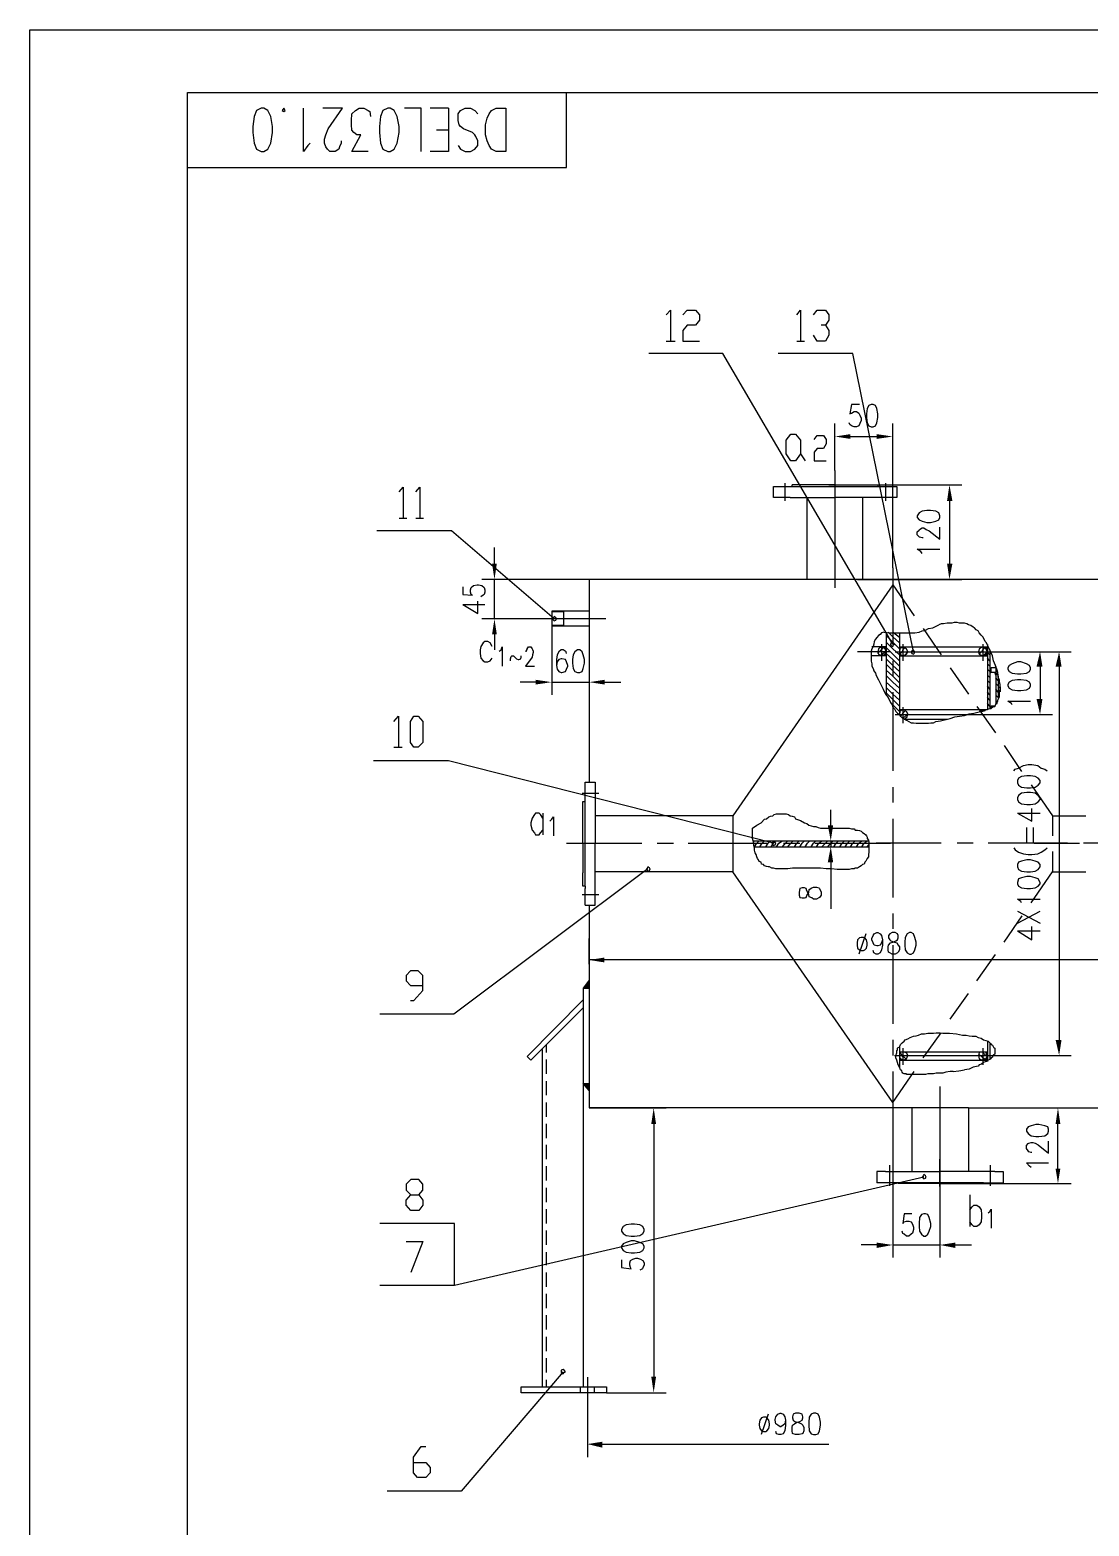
# Model space of a CAD drawing. Extents: x 0 to 400, y 0 to 283.
# Drawn here: x 0.1 to 112.9, y 123.2 to 282.5 of the extents above; entities that cross this region are included whole.
import ezdxf

# ---------------------------------------------------------------- set-up
doc = ezdxf.new("R2010")
doc.units = 0
doc.layers.get('0').update_dxf_attribs({"linetype": 'CONTINUOUS'})

msp = doc.modelspace()

# ---------------------------------------------------------------- hatches: boundary and pattern name
for points in [[(87.47125, 239.49025), (87.47125, 238.98225), (85.82025, 239.23625)], [(90.26525, 239.49025), (90.26525, 238.98225), (91.97975, 239.23625)], [(97.75825, 232.37825), (98.32975, 232.37825), (98.01225, 234.09275)], [(49.30775, 225.71075), (49.81575, 225.71075), (49.56175, 223.99625)], [(97.75825, 225.71075), (98.32975, 225.71075), (98.01225, 223.99625)], [(49.30775, 218.15425), (49.81575, 218.15425), (49.56175, 219.80525)], [(91.15425, 216.63025), (91.28125, 216.82075), (90.77325, 216.82075)], [(91.15425, 216.63025), (91.28125, 216.82075), (91.28125, 216.31275)], [(92.74175, 216.63025), (93.05925, 216.82075), (92.67825, 216.82075)], [(92.74175, 216.63025), (92.67825, 216.82075), (92.67825, 216.31275)], [(101.88575, 216.63025), (102.07625, 216.82075), (101.56825, 216.82075)], [(102.07625, 216.82075), (101.88575, 216.63025), (102.07625, 216.31275)], [(91.15425, 216.05875), (90.77325, 215.86825), (91.28125, 215.86825)], [(91.15425, 216.05875), (91.28125, 216.31275), (91.28125, 215.86825)], [(92.67825, 216.31275), (92.67825, 215.86825), (92.74175, 216.05875)], [(92.74175, 216.05875), (92.67825, 215.86825), (93.05925, 215.86825)], [(101.88575, 216.05875), (101.56825, 215.86825), (102.07625, 215.86825)], [(101.88575, 216.05875), (102.07625, 216.31275), (102.07625, 215.86825)], [(107.28325, 214.72525), (107.91825, 214.72525), (107.66425, 216.31275)], [(109.31525, 214.72525), (109.95025, 214.72525), (109.69625, 216.31275)], [(53.94325, 213.32825), (53.94325, 212.82025), (55.65775, 213.07425)], [(61.30925, 213.32825), (61.30925, 212.82025), (59.65825, 213.07425)], [(107.28325, 211.29625), (107.91825, 211.29625), (107.66425, 209.64525)], [(92.67825, 210.02625), (92.67825, 210.15325), (92.67825, 209.64525)], [(92.67825, 210.02625), (92.74175, 209.96275), (93.05925, 210.15325)], [(92.67825, 210.02625), (93.05925, 210.15325), (92.67825, 210.15325)], [(92.67825, 210.02625), (92.67825, 209.64525), (92.74175, 209.96275)], [(85.05825, 197.83425), (85.62975, 197.83425), (85.37575, 196.18325)], [(85.05825, 193.89725), (85.62975, 193.89725), (85.37575, 195.54825)], [(61.24575, 183.73725), (61.24575, 183.22925), (59.65825, 183.48325)], [(59.65825, 181.32425), (59.02325, 180.49875), (59.65825, 180.49875)], [(92.74175, 173.64075), (93.05925, 173.70425), (92.67825, 173.70425)], [(92.74175, 173.64075), (92.67825, 173.70425), (92.67825, 173.32325)], [(101.88575, 173.64075), (102.07625, 173.70425), (101.56825, 173.70425)], [(102.07625, 173.70425), (101.88575, 173.64075), (102.07625, 173.32325)], [(109.31525, 174.97425), (109.95025, 174.97425), (109.69625, 173.32325)], [(92.67825, 173.32325), (92.67825, 172.81525), (92.74175, 172.94225)], [(92.74175, 172.94225), (92.67825, 172.81525), (93.05925, 172.81525)], [(101.88575, 172.94225), (101.56825, 172.81525), (102.07625, 172.81525)], [(101.88575, 172.94225), (102.07625, 173.32325), (102.07625, 172.81525)], [(59.65825, 169.57675), (59.65825, 170.33875), (59.02325, 170.33875)], [(66.26225, 166.02075), (66.77025, 166.02075), (66.51625, 167.73525)], [(109.31525, 166.02075), (109.82325, 166.02075), (109.56925, 167.73525)], [(109.31525, 161.25825), (109.82325, 161.25825), (109.56925, 159.67075)], [(90.26525, 153.38425), (90.26525, 152.81275), (91.97975, 153.13025)], [(98.64725, 153.38425), (98.64725, 152.81275), (96.99625, 153.13025)], [(66.26225, 139.09675), (66.77025, 139.09675), (66.51625, 137.38225)], [(61.05525, 132.17525), (61.05525, 131.54025), (59.46775, 131.92125)]]:
    msp.add_hatch(color=0).paths.add_polyline_path(points, flags=0)

# ---------------------------------------------------------------- linework, layer by layer
at = {"color": 0}
for points in [[(0.09525, 0.09525), (0.09525, 282.54325), (399.76425, 282.54325), (399.76425, 0.09525), (0.09525, 0.09525)], [(16.85925, 6.76275), (16.85925, 275.87575), (393.03325, 275.87575), (393.03325, 6.76275), (16.85925, 6.76275)], [(16.85925, 267.87475), (57.24525, 267.87475), (57.24525, 275.87575)], [(24.98725, 269.58925), (25.43175, 269.84325), (25.74925, 270.47825), (25.93975, 271.62125), (25.93975, 272.25625), (25.74925, 273.33575), (25.43175, 273.97075), (24.98725, 274.22475), (24.73325, 274.22475), (24.22525, 273.97075), (23.97125, 273.33575), (23.84425, 272.25625), (23.84425, 271.62125), (23.97125, 270.47825), (24.22525, 269.84325), (24.73325, 269.58925), (24.98725, 269.58925)], [(27.14625, 273.84375), (27.27325, 273.97075), (27.14625, 274.22475), (26.95575, 273.97075), (27.14625, 273.84375)], [(29.94025, 270.47825), (29.68625, 270.22425), (29.24175, 269.58925), (29.24175, 274.22475)], [(33.24225, 270.73225), (33.24225, 270.47825), (33.05175, 270.09725), (32.98825, 269.84325), (32.60725, 269.58925), (32.03575, 269.58925), (31.78175, 269.84325), (31.59125, 270.09725), (31.46425, 270.47825), (31.46425, 270.92275), (31.59125, 271.36725), (31.84525, 272.00225), (33.36925, 274.22475), (31.27375, 274.22475)], [(36.09975, 269.58925), (34.38525, 269.58925), (35.33775, 271.36725), (34.89325, 271.36725), (34.57575, 271.62125), (34.38525, 271.87525), (34.32175, 272.44675), (34.32175, 272.89125), (34.38525, 273.58975), (34.76625, 273.97075), (35.14725, 274.22475), (35.65525, 274.22475), (36.09975, 273.97075), (36.29025, 273.84375), (36.35375, 273.33575)], [(38.44925, 269.58925), (38.89375, 269.84325), (39.21125, 270.47825), (39.40175, 271.62125), (39.40175, 272.25625), (39.21125, 273.33575), (38.89375, 273.97075), (38.44925, 274.22475), (38.19525, 274.22475), (37.68725, 273.97075), (37.43325, 273.33575), (37.30625, 272.25625), (37.30625, 271.62125), (37.43325, 270.47825), (37.68725, 269.84325), (38.19525, 269.58925), (38.44925, 269.58925)], [(41.75125, 269.58925), (41.75125, 274.22475), (39.97325, 274.22475)], [(44.67225, 274.22475), (44.67225, 269.58925), (42.70375, 269.58925)], [(44.67225, 274.22475), (42.70375, 274.22475)], [(45.68825, 270.22425), (45.94225, 269.84325), (46.45025, 269.58925), (47.02175, 269.58925), (47.46625, 269.84325), (47.78375, 270.22425), (47.78375, 270.73225), (47.59325, 271.17675), (47.46625, 271.36725), (47.21225, 271.62125), (46.25975, 272.00225), (45.94225, 272.25625), (45.81525, 272.44675), (45.68825, 272.89125), (45.68825, 273.58975), (45.94225, 273.97075), (46.45025, 274.22475), (47.02175, 274.22475), (47.46625, 273.97075), (47.78375, 273.58975)], [(50.76825, 274.22475), (50.76825, 269.58925), (49.75225, 269.58925), (49.24425, 269.84325), (48.99025, 270.22425), (48.79975, 270.73225), (48.60925, 271.36725), (48.60925, 272.44675), (48.79975, 273.14525), (48.99025, 273.58975), (49.24425, 273.97075), (49.75225, 274.22475), (50.76825, 274.22475)], [(44.67225, 271.87525), (43.40225, 271.87525)], [(67.84975, 252.19025), (68.29425, 252.69825), (68.29425, 249.39625)], [(69.62775, 252.19025), (70.07225, 252.69825), (70.96125, 252.69825), (71.40575, 252.19025), (71.40575, 251.61875), (70.96125, 251.11075), (70.07225, 251.11075), (69.62775, 250.53925), (69.62775, 249.39625), (71.40575, 249.39625)], [(81.75625, 252.19025), (82.13725, 252.69825), (82.13725, 249.39625)], [(83.53425, 252.19025), (83.91525, 252.69825), (84.80425, 252.69825), (85.18525, 252.19025), (85.18525, 251.61875), (84.80425, 251.11075), (84.35975, 251.11075)], [(84.80425, 251.11075), (85.18525, 250.53925), (85.18525, 250.03125), (84.80425, 249.39625), (83.91525, 249.39625), (83.53425, 250.03125)], [(67.84975, 249.39625), (68.80225, 249.39625)], [(81.75625, 249.39625), (82.58175, 249.39625)], [(91.97975, 217.13825), (73.88225, 248.06275), (66.00825, 248.06275)], [(94.20225, 216.31275), (87.72525, 248.06275), (79.78775, 248.06275)], [(88.42375, 242.66525), (87.59825, 242.66525), (87.40775, 241.64925), (87.59825, 241.71275), (87.85225, 241.90325), (88.10625, 241.90325), (88.36025, 241.71275), (88.48725, 241.52225), (88.61425, 241.20475), (88.61425, 240.95075), (88.48725, 240.63325), (88.36025, 240.37925), (88.10625, 240.25225), (87.85225, 240.25225), (87.59825, 240.37925), (87.40775, 240.50625), (87.34425, 240.69675)], [(89.69375, 242.66525), (89.43975, 242.53825), (89.24925, 242.22075), (89.18575, 241.64925), (89.18575, 241.26825), (89.24925, 240.69675), (89.43975, 240.37925), (89.69375, 240.25225), (89.88425, 240.25225), (90.13825, 240.37925), (90.26525, 240.69675), (90.39225, 241.26825), (90.39225, 241.64925), (90.26525, 242.22075), (90.13825, 242.53825), (89.88425, 242.66525), (89.69375, 242.66525)], [(85.82025, 235.61675), (85.82025, 240.63325)], [(91.97975, 225.26625), (91.97975, 240.63325)], [(81.62925, 236.63275), (81.12125, 236.63275), (80.61325, 237.39475), (80.61325, 238.85525), (81.12125, 239.49025), (81.62925, 239.49025), (82.13725, 238.85525), (82.13725, 237.39475), (81.62925, 236.63275)], [(83.59775, 238.91875), (83.91525, 239.36325), (84.61375, 239.36325), (84.86775, 238.91875), (84.86775, 238.47425), (84.61375, 237.96625), (83.91525, 237.96625), (83.59775, 237.58525), (83.59775, 236.63275), (84.86775, 236.63275)], [(87.47125, 239.23625), (90.26525, 239.23625)], [(82.13725, 237.39475), (82.64525, 236.63275)], [(80.48625, 234.28325), (80.48625, 232.37825)], [(85.82025, 235.61675), (85.82025, 223.10725)], [(85.82025, 234.41025), (85.82025, 232.37825)], [(91.21775, 234.28325), (91.21775, 232.37825)], [(39.40175, 233.33075), (39.84625, 233.83875), (39.84625, 230.53675)], [(41.17975, 233.33075), (41.62425, 233.83875), (41.62425, 230.53675)], [(81.05775, 232.75925), (79.27975, 232.75925), (79.27975, 233.90225), (81.24825, 233.90225), (81.24825, 234.09275)], [(81.05775, 232.75925), (82.77225, 232.75925)], [(82.77225, 234.09275), (81.24825, 234.09275)], [(81.24825, 233.90225), (90.39225, 233.90225)], [(85.82025, 234.09275), (82.77225, 234.09275)], [(82.77225, 232.75925), (85.82025, 232.75925)], [(82.83575, 232.75925), (82.83575, 223.99625)], [(85.18525, 234.09275), (99.34575, 234.09275)], [(85.82025, 234.09275), (90.39225, 234.09275), (90.39225, 233.90225), (92.42425, 233.90225), (92.42425, 232.75925), (85.82025, 232.75925)], [(88.74125, 232.75925), (88.74125, 223.99625)], [(94.58325, 230.60025), (94.77375, 230.34625), (95.09125, 230.21925), (95.59925, 230.09225), (95.98025, 230.09225), (96.55175, 230.21925), (96.86925, 230.34625), (96.99625, 230.60025), (96.99625, 230.79075), (96.86925, 231.10825), (96.55175, 231.29875), (95.98025, 231.36225), (95.59925, 231.36225), (95.09125, 231.29875), (94.77375, 231.10825), (94.58325, 230.79075), (94.58325, 230.60025)], [(98.01225, 232.37825), (98.01225, 225.71075)], [(39.40175, 230.53675), (40.22725, 230.53675)], [(41.17975, 230.53675), (42.00525, 230.53675)], [(95.21825, 228.44125), (95.09125, 228.44125), (94.83725, 228.50475), (94.77375, 228.56825), (94.58325, 228.75875), (94.58325, 229.07625), (94.77375, 229.26675), (94.83725, 229.33025), (95.09125, 229.52075), (95.28175, 229.52075), (95.53575, 229.33025), (95.85325, 229.20325), (96.99625, 228.31425), (96.99625, 229.58425)], [(55.91175, 219.80525), (44.98975, 229.20325), (37.05225, 229.20325)], [(49.56175, 225.71075), (49.56175, 227.42525)], [(95.09125, 226.79025), (94.96425, 226.98075), (94.58325, 227.23475), (96.99625, 227.23475)], [(91.97975, 225.26625), (91.97975, 217.07475)], [(46.19625, 223.23425), (46.19625, 222.40875), (47.21225, 222.34525), (47.08525, 222.40875), (47.02175, 222.66275), (47.02175, 222.91675), (47.08525, 223.17075), (47.33925, 223.36125), (47.72025, 223.42475), (47.84725, 223.42475), (48.22825, 223.36125), (48.48225, 223.17075), (48.54575, 222.91675), (48.54575, 222.66275), (48.48225, 222.40875), (48.35525, 222.34525), (48.10125, 222.15475)], [(59.65825, 223.99625), (48.22825, 223.99625)], [(49.56175, 219.80525), (49.56175, 223.99625)], [(59.65825, 223.99625), (59.65825, 202.40625)], [(121.63425, 223.99625), (59.65825, 223.99625)], [(91.97975, 223.42475), (74.96175, 198.85025)], [(88.23325, 223.99625), (99.34575, 223.99625)], [(91.97975, 223.42475), (94.26575, 220.12275)], [(46.19625, 221.32925), (47.78375, 220.37675), (47.78375, 221.71025)], [(46.19625, 221.32925), (48.54575, 221.32925)], [(59.65825, 220.63075), (55.65775, 220.63075)], [(55.65775, 220.63075), (55.65775, 219.04325)], [(56.92775, 220.56725), (55.65775, 220.56725)], [(56.16575, 219.80525), (56.10225, 219.93225), (55.91175, 220.05925), (55.84825, 219.93225), (55.72125, 219.80525), (55.84825, 219.67825), (55.91175, 219.61475), (56.10225, 219.67825), (56.16575, 219.80525)], [(56.92775, 220.63075), (56.92775, 219.04325)], [(55.65775, 219.80525), (48.22825, 219.80525)], [(61.43625, 219.80525), (50.51425, 219.80525)], [(56.92775, 219.10675), (55.65775, 219.10675)], [(59.65825, 219.04325), (55.65775, 219.04325)], [(55.65775, 219.04325), (55.65775, 211.74075)], [(59.65825, 219.04325), (59.65825, 211.74075)], [(91.02725, 218.40825), (90.77325, 218.34475), (90.64625, 218.15425), (90.45575, 218.02725), (90.26525, 217.83675), (90.13825, 217.64625), (90.01125, 217.39225), (89.94775, 217.13825), (89.88425, 216.88425), (89.75725, 216.63025), (89.69375, 216.37625), (89.69375, 215.29675), (89.75725, 215.04275), (89.75725, 214.78875), (89.88425, 214.53475), (89.94775, 214.28075), (90.13825, 214.02675), (90.20175, 213.77275), (90.45575, 213.32825), (90.70975, 212.82025), (90.96375, 212.31225), (91.21775, 211.80425), (91.47175, 211.42325), (91.72575, 210.91525), (91.91625, 210.66125), (91.97975, 210.40725), (92.17025, 210.21675), (92.29725, 209.96275), (92.48775, 209.77225), (92.67825, 209.64525), (92.80525, 209.45475), (92.99575, 209.26425), (93.24975, 209.13725), (93.44025, 209.01025), (93.69425, 208.88325), (93.94825, 208.75625), (94.20225, 208.75625), (94.45625, 208.69275), (95.78975, 208.69275), (96.04375, 208.75625), (96.29775, 208.75625), (96.55175, 208.88325), (97.05975, 208.94675), (98.07575, 209.20075), (98.58375, 209.39125), (99.09175, 209.45475), (99.59975, 209.51825), (100.10775, 209.70875), (100.61575, 209.77225), (101.18725, 209.89925), (101.44125, 209.96275), (101.69525, 210.02625), (101.94925, 210.15325), (102.20325, 210.21675), (102.45725, 210.28025), (102.58425, 210.40725), (102.71125, 210.47075), (102.83825, 210.47075), (102.90175, 210.66125), (102.96525, 210.72475), (103.09225, 210.78825), (103.09225, 210.91525), (103.15575, 211.04225), (103.15575, 211.16925), (103.21925, 211.23275), (103.34625, 211.55025), (103.34625, 212.05825), (103.40975, 212.31225), (103.40975, 212.82025), (103.34625, 213.07425), (103.34625, 213.32825), (103.21925, 213.58225), (103.21925, 213.83625), (103.15575, 214.09025), (103.09225, 214.34425), (102.90175, 214.85225), (102.71125, 215.36025), (102.58425, 215.86825), (102.33025, 216.50325), (102.07625, 217.01125), (101.94925, 217.26525), (101.82225, 217.39225), (101.69525, 217.64625), (101.56825, 217.90025), (101.37775, 218.09075), (101.18725, 218.34475), (101.06025, 218.53525), (100.86975, 218.66225), (100.67925, 218.85275), (100.55225, 218.91625), (100.29825, 219.10675), (100.04425, 219.17025), (99.85375, 219.29725), (99.59975, 219.36075), (99.09175, 219.36075), (98.83775, 219.42425), (98.52025, 219.42425), (98.26625, 219.36075), (97.75825, 219.36075), (97.37725, 219.29725), (97.12325, 219.29725), (96.86925, 219.17025)], [(91.02725, 218.40825), (91.72575, 218.34475), (94.32925, 218.34475), (94.77375, 218.40825), (95.09125, 218.53525), (95.47225, 218.59875), (95.78975, 218.78925), (96.23425, 218.85275), (96.86925, 219.17025)], [(91.28125, 218.40825), (91.28125, 211.67725)], [(92.67825, 217.26525), (91.97975, 217.90025), (91.47175, 218.40825)], [(92.67825, 217.83675), (92.04325, 218.34475)], [(92.67825, 218.34475), (92.67825, 209.64525)], [(95.21825, 218.78925), (97.12325, 215.99525)], [(49.30775, 216.88425), (49.11725, 217.26525), (48.86325, 217.39225), (48.54575, 217.39225), (48.35525, 217.26525), (48.10125, 216.88425), (48.03775, 216.50325), (48.03775, 216.12225), (48.10125, 215.61425), (48.35525, 215.36025), (48.54575, 215.23325), (48.86325, 215.23325), (49.11725, 215.36025), (49.30775, 215.61425)], [(49.56175, 218.15425), (49.56175, 216.50325)], [(50.06975, 216.37625), (50.26025, 216.50325), (50.38725, 216.82075), (50.38725, 214.78875)], [(52.92725, 216.31275), (52.92725, 216.37625), (53.05425, 216.56675), (53.05425, 216.63025), (53.18125, 216.82075), (53.43525, 216.82075), (53.56225, 216.63025), (53.62575, 216.56675), (53.68925, 216.37625), (53.68925, 216.24925), (53.62575, 215.99525), (53.56225, 215.74125), (52.86375, 214.78875), (53.81625, 214.78875)], [(91.28125, 216.82075), (89.75725, 216.82075)], [(91.28125, 216.31275), (91.15425, 216.63025), (90.77325, 216.82075), (90.45575, 216.63025), (90.39225, 216.31275), (90.45575, 216.05875), (90.77325, 215.86825), (91.15425, 216.05875), (91.28125, 216.31275)], [(90.96375, 216.82075), (90.77325, 216.56675), (90.51925, 216.31275)], [(90.77325, 217.13825), (90.77325, 215.36025)], [(92.67825, 216.63025), (91.97975, 217.32875), (91.28125, 218.02725)], [(92.67825, 215.99525), (91.97975, 216.63025), (91.28125, 217.32875)], [(92.67825, 215.36025), (91.97975, 216.05875), (91.28125, 216.75725)], [(92.17025, 217.13825), (92.04325, 217.26525), (91.97975, 217.32875), (91.78925, 217.26525), (91.72575, 217.13825), (91.78925, 217.01125), (91.97975, 216.88425), (92.04325, 217.01125), (92.17025, 217.13825)], [(92.67825, 216.82075), (102.07625, 216.82075)], [(93.56725, 216.31275), (93.44025, 216.63025), (93.05925, 216.82075), (92.74175, 216.63025), (92.67825, 216.31275), (92.74175, 216.05875), (93.05925, 215.86825), (93.44025, 216.05875), (93.56725, 216.31275)], [(93.31325, 216.75725), (93.05925, 216.50325), (92.99575, 216.31275)], [(93.05925, 217.13825), (93.05925, 215.36025)], [(102.07625, 216.31275), (101.88575, 216.63025), (101.56825, 216.82075), (101.18725, 216.63025), (101.12375, 216.31275), (101.18725, 216.05875), (101.56825, 215.86825), (101.88575, 216.05875), (102.07625, 216.31275)], [(101.82225, 216.75725), (101.56825, 216.50325), (101.44125, 216.31275)], [(101.56825, 217.13825), (101.56825, 215.36025)], [(102.07625, 217.07475), (102.07625, 210.15325)], [(51.27625, 215.36025), (51.27625, 215.55075), (51.33975, 215.80475), (51.40325, 215.86825), (51.59375, 215.86825), (51.65725, 215.80475), (51.91125, 215.55075), (52.10175, 215.48725), (52.16525, 215.48725), (52.35575, 215.55075), (52.41925, 215.74125), (52.41925, 215.86825)], [(57.24525, 216.12225), (57.18175, 216.31275), (56.86425, 216.50325), (56.67375, 216.50325), (56.41975, 216.31275), (56.22925, 215.99525), (56.16575, 215.48725), (56.16575, 214.85225), (56.22925, 214.47125), (56.41975, 214.21725), (56.67375, 214.09025), (56.73725, 214.09025), (57.11825, 214.21725), (57.24525, 214.47125), (57.37225, 214.78875), (57.37225, 214.85225), (57.24525, 215.23325), (57.11825, 215.48725), (56.73725, 215.55075), (56.67375, 215.55075), (56.41975, 215.48725), (56.22925, 215.23325), (56.16575, 214.85225)], [(58.38825, 216.50325), (58.13425, 216.31275), (57.94375, 215.99525), (57.88025, 215.48725), (57.88025, 215.10625), (57.94375, 214.53475), (58.13425, 214.21725), (58.38825, 214.09025), (58.64225, 214.09025), (58.89625, 214.21725), (59.02325, 214.53475), (59.15025, 215.10625), (59.15025, 215.48725), (59.02325, 215.99525), (58.89625, 216.31275), (58.64225, 216.50325), (58.38825, 216.50325)], [(91.72575, 216.31275), (88.23325, 216.31275)], [(91.28125, 215.86825), (89.69375, 215.86825)], [(90.39225, 216.12225), (90.51925, 216.31275)], [(90.70975, 215.86825), (90.77325, 215.99525)], [(91.28125, 216.50325), (91.21775, 216.31275), (90.77325, 215.99525)], [(92.67825, 214.78875), (91.97975, 215.48725), (91.28125, 216.12225)], [(92.67825, 214.21725), (91.97975, 214.85225), (91.28125, 215.55075)], [(91.97975, 215.36025), (91.97975, 213.70925)], [(92.23375, 216.31275), (102.58425, 216.31275)], [(92.67825, 215.86825), (102.07625, 215.86825)], [(92.74175, 216.05875), (92.99575, 216.31275)], [(93.18625, 215.86825), (93.56725, 216.31275)], [(94.32925, 216.31275), (94.26575, 216.37625), (94.20225, 216.50325), (94.01175, 216.37625), (93.94825, 216.31275), (94.01175, 216.12225), (94.20225, 216.05875), (94.26575, 216.12225), (94.32925, 216.31275)], [(101.18725, 216.05875), (101.44125, 216.31275)], [(101.56825, 215.86825), (102.07625, 216.31275)], [(102.33025, 215.99525), (102.07625, 216.24925)], [(102.33025, 215.36025), (102.07625, 215.61425)], [(102.33025, 216.50325), (102.33025, 210.21675)], [(102.58425, 216.31275), (108.99775, 216.31275)], [(104.23525, 214.47125), (104.36225, 214.21725), (104.67975, 214.02675), (105.25125, 213.96325), (105.63225, 213.96325), (106.20375, 214.02675), (106.52125, 214.21725), (106.64825, 214.47125), (106.64825, 214.59825), (106.52125, 214.85225), (106.20375, 215.04275), (105.63225, 215.23325), (105.25125, 215.23325), (104.67975, 215.04275), (104.36225, 214.85225), (104.23525, 214.59825), (104.23525, 214.47125)], [(108.99775, 216.31275), (110.96625, 216.31275)], [(92.67825, 213.58225), (91.97975, 214.28075), (91.28125, 214.97925)], [(92.67825, 213.01075), (91.97975, 213.70925), (91.28125, 214.34425)], [(92.67825, 212.43925), (91.97975, 213.07425), (91.28125, 213.77275)], [(98.07575, 214.59825), (100.04425, 211.80425)], [(102.33025, 214.78875), (102.07625, 215.04275)], [(102.33025, 214.21725), (102.07625, 214.47125)], [(102.33025, 213.58225), (102.07625, 213.83625)], [(102.33025, 214.21725), (102.45725, 214.09025), (102.45725, 214.59825), (102.33025, 214.53475)], [(102.96525, 214.59825), (102.45725, 214.59825)], [(102.96525, 214.09025), (102.45725, 214.09025)], [(102.96525, 214.78875), (102.83825, 214.59825)], [(102.96525, 213.83625), (102.83825, 214.09025)], [(102.96525, 214.59825), (102.96525, 210.72475)], [(103.21925, 213.83625), (102.96525, 214.09025)], [(103.21925, 213.70925), (103.21925, 211.42325)], [(107.66425, 214.72525), (107.66425, 211.29625)], [(109.69625, 214.72525), (109.69625, 174.97425)], [(53.94325, 213.07425), (52.29225, 213.07425)], [(55.65775, 213.07425), (59.65825, 213.07425)], [(61.30925, 213.07425), (63.02375, 213.07425)], [(92.67825, 211.80425), (91.97975, 212.43925), (91.28125, 213.07425)], [(92.67825, 211.16925), (91.97975, 211.80425), (91.28125, 212.50275)], [(91.97975, 211.99475), (91.97975, 203.61275)], [(102.33025, 213.01075), (102.07625, 213.26475)], [(102.33025, 212.31225), (102.07625, 212.69325)], [(102.33025, 211.74075), (102.07625, 211.99475)], [(103.21925, 213.26475), (102.96525, 213.51875)], [(103.21925, 212.69325), (102.96525, 212.94725)], [(103.21925, 211.99475), (102.96525, 212.31225)], [(103.21925, 212.50275), (103.40975, 212.56625), (103.40975, 212.05825), (103.21925, 212.18525)], [(104.23525, 212.69325), (104.36225, 212.43925), (104.67975, 212.24875), (105.25125, 212.18525), (105.63225, 212.18525), (106.20375, 212.24875), (106.52125, 212.43925), (106.64825, 212.69325), (106.64825, 212.82025), (106.52125, 213.07425), (106.20375, 213.26475), (105.63225, 213.32825), (105.25125, 213.32825), (104.67975, 213.26475), (104.36225, 213.07425), (104.23525, 212.82025), (104.23525, 212.69325)], [(92.67825, 210.53425), (91.97975, 211.23275), (91.28125, 211.93125)], [(92.67825, 209.96275), (91.97975, 210.66125), (91.72575, 210.91525)], [(93.05925, 210.40725), (93.05925, 208.69275)], [(100.93325, 210.47075), (102.90175, 207.67675)], [(102.33025, 211.16925), (102.07625, 211.42325)], [(102.33025, 210.53425), (102.07625, 210.78825)], [(102.90175, 210.53425), (102.45725, 210.53425), (102.33025, 210.47075)], [(102.45725, 210.53425), (102.45725, 210.28025)], [(102.96525, 210.78825), (102.83825, 210.53425)], [(103.21925, 211.42325), (102.96525, 211.67725)], [(103.15575, 210.97875), (102.96525, 211.04225)], [(104.67975, 210.66125), (104.61625, 210.78825), (104.23525, 211.04225), (106.64825, 211.04225)], [(38.83025, 208.88325), (39.33825, 209.45475), (39.33825, 206.15275)], [(40.98925, 206.15275), (40.60825, 206.66075), (40.60825, 208.88325), (40.98925, 209.45475), (41.43375, 209.45475), (41.94175, 208.88325), (41.94175, 206.66075), (41.43375, 206.15275), (40.98925, 206.15275)], [(92.23375, 209.64525), (99.79025, 209.64525)], [(92.67825, 210.15325), (102.07625, 210.15325)], [(93.18625, 209.13725), (93.50375, 209.39125), (93.56725, 209.70875), (93.44025, 209.96275), (93.05925, 210.15325), (92.74175, 209.96275), (92.67825, 209.64525)], [(92.74175, 209.45475), (92.93225, 209.64525)], [(93.31325, 210.02625), (93.05925, 209.77225), (92.93225, 209.64525)], [(93.56725, 209.70875), (93.50375, 209.64525), (93.05925, 209.20075)], [(93.05925, 209.20075), (93.05925, 209.26425)], [(93.18625, 209.13725), (97.82175, 209.13725)], [(99.79025, 209.64525), (108.99775, 209.64525)], [(101.82225, 210.02625), (101.44125, 210.02625), (101.18725, 209.89925)], [(102.13975, 210.15325), (102.07625, 210.21675)], [(38.83025, 206.15275), (39.71925, 206.15275)], [(103.85425, 206.34325), (105.69575, 203.54925)], [(79.27975, 195.92925), (44.67225, 204.69225), (36.67125, 204.69225)], [(104.87025, 203.61275), (104.99725, 203.80325), (105.37825, 203.93025), (105.88625, 204.18425), (106.39425, 204.31125), (106.77525, 204.31125), (107.41025, 204.18425), (107.79125, 203.93025), (108.17225, 203.80325), (108.42625, 203.61275)], [(59.21375, 201.83475), (59.21375, 202.40625)], [(59.21375, 202.40625), (60.29325, 202.40625)], [(60.29325, 202.40625), (60.29325, 200.62825)], [(105.25125, 202.34275), (105.37825, 202.08875), (105.69575, 201.89825), (106.26725, 201.83475), (106.64825, 201.83475), (107.15625, 201.89825), (107.47375, 202.08875), (107.66425, 202.34275), (107.66425, 202.59675), (107.47375, 202.85075), (107.15625, 203.04125), (106.64825, 203.10475), (106.26725, 203.10475), (105.69575, 203.04125), (105.37825, 202.85075), (105.25125, 202.59675), (105.25125, 202.34275)], [(58.89625, 201.26325), (60.67425, 201.26325)], [(58.95975, 200.37425), (59.21375, 200.37425), (59.21375, 200.62825), (59.21375, 201.83475)], [(91.97975, 201.89825), (91.97975, 200.24725)], [(105.25125, 200.56475), (105.37825, 200.31075), (105.69575, 200.12025), (106.26725, 200.05675), (106.64825, 200.05675), (107.15625, 200.12025), (107.47375, 200.31075), (107.66425, 200.56475), (107.66425, 200.75525), (107.47375, 201.00925), (107.15625, 201.26325), (106.64825, 201.32675), (106.26725, 201.32675), (105.69575, 201.26325), (105.37825, 201.00925), (105.25125, 200.75525), (105.25125, 200.56475)], [(106.71175, 202.15225), (108.99775, 198.85025)], [(58.95975, 198.97725), (58.95975, 200.37425)], [(59.21375, 191.35725), (59.21375, 200.37425)], [(60.29325, 200.62825), (60.29325, 198.97725)], [(85.37575, 197.83425), (85.37575, 199.48525)], [(105.25125, 199.10425), (106.77525, 198.27875), (106.77525, 199.61225)], [(54.70525, 198.59625), (54.45125, 198.97725), (54.32425, 199.10425), (53.94325, 199.10425), (53.81625, 198.97725), (53.56225, 198.59625), (53.43525, 198.08825), (53.43525, 197.83425), (53.56225, 197.32625), (53.81625, 197.00875), (53.94325, 196.81825), (54.32425, 196.81825), (54.45125, 197.00875), (54.70525, 197.32625)], [(54.70525, 199.10425), (54.70525, 196.81825)], [(55.46725, 198.27875), (55.65775, 198.46925), (55.84825, 198.72325), (55.84825, 196.69125)], [(58.95975, 195.92925), (58.95975, 198.97725)], [(60.29325, 198.97725), (60.29325, 195.92925)], [(74.96175, 198.85025), (60.29325, 198.85025)], [(74.96175, 198.85025), (74.96175, 192.88125)], [(77.05725, 197.51675), (77.50175, 197.83425), (77.94625, 198.08825), (78.32725, 198.46925), (78.51775, 198.53275), (78.77175, 198.72325), (78.96225, 198.78675), (79.21625, 198.85025), (79.34325, 198.97725), (79.59725, 199.04075), (80.61325, 199.04075), (80.86725, 198.97725), (81.05775, 198.85025), (81.24825, 198.78675), (81.50225, 198.72325), (81.62925, 198.53275), (82.13725, 198.34225), (82.58175, 198.08825), (82.83575, 198.02475), (83.02625, 197.83425), (83.28025, 197.77075), (83.53425, 197.70725), (83.78825, 197.70725), (84.04225, 197.58025), (84.29625, 197.51675), (87.34425, 197.51675), (87.59825, 197.45325), (87.85225, 197.45325), (87.97925, 197.32625), (88.23325, 197.32625), (88.42375, 197.26275), (88.61425, 197.19925), (88.74125, 197.07225), (88.93175, 196.94525), (89.12225, 196.81825), (89.18575, 196.69125), (89.24925, 196.56425), (89.24925, 196.43725), (89.37625, 196.24675), (89.43975, 195.99275), (89.43975, 194.97675), (89.37625, 194.72275), (89.37625, 194.46875), (89.24925, 194.27825), (89.12225, 194.02425), (88.99525, 193.89725), (88.93175, 193.70675), (88.74125, 193.64325), (88.61425, 193.51625), (88.42375, 193.38925), (88.23325, 193.26225), (87.97925, 193.26225), (87.85225, 193.19875), (87.59825, 193.19875), (87.34425, 193.13525), (86.07425, 193.13525), (85.43925, 193.19875), (84.86775, 193.19875), (84.29625, 193.26225), (81.31175, 193.26225), (80.80375, 193.19875), (79.53375, 193.19875), (79.27975, 193.26225), (79.08925, 193.26225), (78.83525, 193.38925), (78.70825, 193.38925), (78.51775, 193.45275), (78.32725, 193.51625), (78.20025, 193.64325), (78.00975, 193.70675), (77.94625, 193.89725), (77.75575, 193.96075), (77.69225, 194.15125), (77.56525, 194.27825), (77.50175, 194.46875), (77.43825, 194.72275), (77.31125, 194.91325), (77.24775, 195.16725), (77.24775, 195.42125), (77.18425, 195.67525), (77.18425, 195.92925), (77.05725, 196.43725), (77.05725, 197.51675)], [(91.97975, 198.53275), (91.97975, 190.15075)], [(105.25125, 199.10425), (107.66425, 199.10425)], [(108.99775, 198.85025), (108.99775, 196.69125)], [(108.99775, 198.85025), (112.55375, 198.85025)], [(77.18425, 196.05625), (77.18425, 196.18325)], [(77.18425, 196.18325), (89.37625, 196.18325)], [(77.24775, 195.54825), (77.50175, 195.92925), (77.75575, 196.18325)], [(77.81925, 195.54825), (78.07325, 195.92925), (78.32725, 196.18325)], [(78.45425, 195.54825), (78.70825, 195.92925), (78.96225, 196.18325)], [(79.02575, 195.54825), (79.27975, 195.92925), (79.53375, 196.18325)], [(79.53375, 195.92925), (79.47025, 195.99275), (79.27975, 196.05625), (79.21625, 195.99275), (79.08925, 195.92925), (79.21625, 195.73875), (79.27975, 195.67525), (79.47025, 195.73875), (79.53375, 195.92925)], [(79.59725, 195.54825), (79.85125, 195.92925), (80.23225, 196.18325)], [(80.23225, 195.54825), (80.54975, 195.92925), (80.80375, 196.18325)], [(80.80375, 195.54825), (81.12125, 195.92925), (81.37525, 196.18325)], [(81.50225, 195.54825), (81.75625, 195.92925), (82.01025, 196.18325)], [(82.07375, 195.54825), (82.32775, 195.92925), (82.58175, 196.18325)], [(82.64525, 195.54825), (82.89925, 195.92925), (83.15325, 196.18325)], [(83.28025, 195.54825), (83.53425, 195.92925), (83.78825, 196.18325)], [(83.85175, 195.54825), (84.10575, 195.92925), (84.42325, 196.18325)], [(84.42325, 195.54825), (84.80425, 195.92925), (85.05825, 196.18325)], [(84.80425, 196.18325), (86.70925, 196.18325)], [(85.05825, 195.54825), (85.37575, 195.92925), (85.62975, 196.18325)], [(85.37575, 196.18325), (85.37575, 195.54825)], [(85.69325, 195.54825), (85.94725, 195.92925), (86.20125, 196.18325)], [(86.32825, 195.54825), (86.58225, 195.92925), (86.83625, 196.18325)], [(86.89975, 195.54825), (87.15375, 195.92925), (87.40775, 196.18325)], [(87.47125, 195.54825), (87.72525, 195.92925), (87.97925, 196.18325)], [(88.10625, 195.54825), (88.36025, 195.92925), (88.67775, 196.18325)], [(88.67775, 195.54825), (88.93175, 195.92925), (89.24925, 196.18325)], [(106.26725, 195.99275), (106.26725, 197.58025)], [(106.96575, 195.99275), (106.96575, 197.58025)], [(57.24525, 195.92925), (65.24625, 195.92925)], [(58.64225, 195.92925), (60.67425, 195.92925)], [(58.95975, 195.92925), (58.95975, 192.75425)], [(60.29325, 192.75425), (60.29325, 195.92925)], [(66.89725, 195.92925), (68.61175, 195.92925)], [(70.19925, 195.92925), (78.70825, 195.92925)], [(77.18425, 195.54825), (89.43975, 195.54825)], [(80.35925, 195.92925), (82.07375, 195.92925)], [(83.66125, 195.92925), (91.72575, 195.92925)], [(84.86775, 195.54825), (86.70925, 195.54825)], [(89.24925, 195.54825), (89.43975, 195.73875)], [(97.12325, 195.92925), (90.20175, 195.92925)], [(100.55225, 195.92925), (98.83775, 195.92925)], [(110.58525, 195.92925), (102.13975, 195.92925)], [(104.87025, 195.42125), (104.99725, 195.23075), (105.37825, 194.97675), (105.88625, 194.78625), (106.39425, 194.72275), (106.77525, 194.72275), (107.41025, 194.78625), (107.79125, 194.97675), (108.17225, 195.23075), (108.42625, 195.42125)], [(107.02925, 195.92925), (111.85525, 195.92925)], [(108.99775, 195.04025), (108.99775, 192.88125)], [(114.01425, 195.92925), (112.29975, 195.92925)], [(65.88125, 193.19875), (45.24375, 177.70475), (37.36975, 177.70475)], [(91.97975, 168.30675), (74.96175, 192.88125), (60.29325, 192.88125)], [(66.13525, 193.19875), (66.07175, 193.26225), (65.88125, 193.38925), (65.81775, 193.26225), (65.75425, 193.19875), (65.81775, 193.00825), (65.88125, 192.94475), (66.07175, 193.00825), (66.13525, 193.19875)], [(85.37575, 193.89725), (85.37575, 188.94425)], [(105.25125, 193.38925), (105.37825, 193.13525), (105.69575, 192.94475), (106.26725, 192.88125), (106.64825, 192.88125), (107.15625, 192.94475), (107.47375, 193.13525), (107.66425, 193.38925), (107.66425, 193.64325), (107.47375, 193.89725), (107.15625, 194.02425), (106.64825, 194.15125), (106.26725, 194.15125), (105.69575, 194.02425), (105.37825, 193.89725), (105.25125, 193.64325), (105.25125, 193.38925)], [(106.71175, 189.57925), (108.99775, 192.88125)], [(108.99775, 192.88125), (112.55375, 192.88125)], [(59.21375, 191.35725), (58.95975, 191.35725), (58.95975, 192.75425)], [(59.21375, 191.35725), (59.21375, 191.10325)], [(60.29325, 191.10325), (60.29325, 192.75425)], [(82.01025, 190.40475), (82.07375, 190.15075), (82.32775, 190.08725), (82.58175, 190.08725), (82.77225, 190.15075), (82.83575, 190.34125), (83.02625, 190.65875), (83.08975, 190.97625), (83.34375, 191.16675), (83.53425, 191.23025), (83.85175, 191.23025), (84.10575, 191.16675), (84.16925, 191.10325), (84.35975, 190.72225), (84.35975, 190.40475), (84.16925, 190.15075), (84.10575, 190.08725), (83.85175, 189.96025), (83.53425, 189.96025), (83.34375, 190.08725), (83.08975, 190.21425), (83.02625, 190.46825), (82.83575, 190.84925), (82.77225, 191.10325), (82.58175, 191.16675), (82.32775, 191.16675), (82.07375, 191.10325), (82.01025, 190.72225), (82.01025, 190.40475)], [(105.25125, 191.61125), (105.37825, 191.35725), (105.69575, 191.16675), (106.26725, 191.10325), (106.64825, 191.10325), (107.15625, 191.16675), (107.47375, 191.35725), (107.66425, 191.61125), (107.66425, 191.73825), (107.47375, 192.11925), (107.15625, 192.24625), (106.64825, 192.37325), (106.26725, 192.37325), (105.69575, 192.24625), (105.37825, 192.11925), (105.25125, 191.73825), (105.25125, 191.61125)], [(58.89625, 190.46825), (60.67425, 190.46825)], [(59.21375, 189.32525), (59.21375, 191.10325)], [(60.29325, 189.32525), (60.29325, 191.10325)], [(105.69575, 189.57925), (105.63225, 189.70625), (105.25125, 189.96025), (107.66425, 189.96025)], [(59.21375, 189.32525), (60.29325, 189.32525)], [(59.65825, 189.32525), (59.65825, 167.73525)], [(91.97975, 188.43625), (91.97975, 186.78525)], [(103.85425, 185.38825), (105.75925, 188.18225)], [(105.25125, 187.42025), (107.66425, 188.69025)], [(105.25125, 188.69025), (107.66425, 187.42025)], [(105.25125, 186.59475), (106.77525, 185.64225), (106.77525, 187.03925)], [(105.25125, 186.59475), (107.66425, 186.59475)], [(59.65825, 183.03875), (59.65825, 185.76925)], [(88.61425, 185.89625), (88.42375, 185.83275), (88.23325, 185.64225), (88.16975, 185.32475), (88.16975, 185.07075), (88.23325, 184.75325), (88.42375, 184.56275), (88.61425, 184.49925), (88.86825, 184.49925), (88.99525, 184.56275), (89.18575, 184.75325), (89.24925, 185.07075), (89.24925, 185.32475), (89.18575, 185.64225), (88.99525, 185.83275), (88.86825, 185.89625), (88.61425, 185.89625)], [(89.12225, 186.27725), (88.36025, 184.11825)], [(90.90025, 185.64225), (90.77325, 185.32475), (90.64625, 185.07075), (90.39225, 185.00725), (90.26525, 185.00725), (90.01125, 185.07075), (89.88425, 185.32475), (89.75725, 185.64225), (89.75725, 185.76925), (89.88425, 186.08675), (90.01125, 186.27725), (90.26525, 186.40425), (90.39225, 186.40425), (90.64625, 186.27725), (90.77325, 186.08675), (90.90025, 185.64225), (90.90025, 185.07075), (90.77325, 184.56275), (90.64625, 184.24525), (90.39225, 184.11825), (90.20175, 184.11825), (89.94775, 184.24525), (89.88425, 184.49925)], [(91.91625, 186.40425), (91.66225, 186.27725), (91.53525, 186.08675), (91.53525, 185.83275), (91.66225, 185.64225), (91.78925, 185.51525), (92.17025, 185.38825), (92.42425, 185.32475), (92.55125, 185.07075), (92.67825, 184.88025), (92.67825, 184.56275), (92.55125, 184.30875), (92.48775, 184.24525), (92.23375, 184.11825), (91.91625, 184.11825), (91.66225, 184.24525), (91.53525, 184.30875), (91.47175, 184.56275), (91.47175, 184.88025), (91.53525, 185.07075), (91.72575, 185.32475), (91.97975, 185.38825), (92.29725, 185.51525), (92.48775, 185.64225), (92.55125, 185.83275), (92.55125, 186.08675), (92.48775, 186.27725), (92.23375, 186.40425), (91.91625, 186.40425)], [(91.97975, 185.07075), (91.97975, 176.68875)], [(93.75775, 186.40425), (93.50375, 186.27725), (93.31325, 185.89625), (93.24975, 185.38825), (93.24975, 185.07075), (93.31325, 184.56275), (93.50375, 184.24525), (93.75775, 184.11825), (93.94825, 184.11825), (94.20225, 184.24525), (94.32925, 184.56275), (94.45625, 185.07075), (94.45625, 185.38825), (94.32925, 185.89625), (94.20225, 186.27725), (93.94825, 186.40425), (93.75775, 186.40425)], [(123.53925, 183.48325), (59.65825, 183.48325)], [(100.93325, 181.26075), (102.90175, 184.05475)], [(40.60825, 179.16525), (40.98925, 179.16525), (41.94175, 180.24475), (41.94175, 181.83225), (41.43375, 182.34025), (40.60825, 182.34025), (40.16375, 181.83225), (40.16375, 181.26075), (40.60825, 180.75275), (41.94175, 180.75275)], [(59.65825, 181.32425), (59.02325, 180.49875), (59.65825, 180.49875)], [(59.02325, 180.49875), (59.02325, 138.01725)], [(59.02325, 179.22875), (53.05425, 173.19625), (53.43525, 172.81525)], [(98.07575, 177.19675), (100.04425, 179.92725)], [(59.02325, 178.40325), (53.43525, 172.81525)], [(98.39325, 171.60875), (98.07575, 171.60875), (97.63125, 171.54525), (97.31375, 171.41825), (96.61525, 171.41825), (96.29775, 171.35475), (95.72625, 171.35475), (95.47225, 171.29125), (93.44025, 171.29125), (93.44025, 171.35475), (93.18625, 171.35475), (93.05925, 171.41825), (92.99575, 171.54525), (92.93225, 171.67225), (92.80525, 171.79925), (92.67825, 172.05325), (92.55125, 172.30725), (92.48775, 172.56125), (92.42425, 172.81525), (92.29725, 173.06925), (92.29725, 173.32325), (92.42425, 173.57725), (92.42425, 173.83125), (92.48775, 173.89475), (92.48775, 174.08525), (92.55125, 174.14875), (92.67825, 174.21225), (92.80525, 174.46625), (92.99575, 174.65675), (93.18625, 174.84725), (93.31325, 174.97425), (93.56725, 175.10125), (93.82125, 175.22825), (94.20225, 175.35525), (94.45625, 175.41875), (94.71025, 175.48225), (95.02775, 175.60925), (95.34525, 175.60925), (95.72625, 175.67275), (96.29775, 175.67275), (96.61525, 175.73625), (96.99625, 175.73625), (97.31375, 175.67275), (98.01225, 175.67275), (98.77425, 175.60925), (99.40925, 175.48225), (99.79025, 175.48225), (100.10775, 175.41875), (100.42525, 175.35525), (100.80625, 175.35525), (101.06025, 175.22825), (101.37775, 175.16475), (101.63175, 174.97425), (101.88575, 174.91075), (102.13975, 174.84725), (102.33025, 174.65675), (102.39375, 174.59325), (102.45725, 174.46625), (102.58425, 174.40275), (102.64775, 174.33925), (102.71125, 174.21225), (102.71125, 174.14875), (102.83825, 174.08525), (102.83825, 173.45025), (102.71125, 173.38675), (102.64775, 173.32325), (102.58425, 173.13275), (102.45725, 173.06925), (102.39375, 172.94225), (102.33025, 172.87875), (102.13975, 172.81525), (101.94925, 172.68825), (101.82225, 172.62475), (101.63175, 172.56125), (101.44125, 172.37075), (101.18725, 172.30725), (101.06025, 172.18025), (100.55225, 172.05325), (100.10775, 171.86275), (99.59975, 171.79925)], [(95.21825, 173.06925), (97.12325, 175.73625)], [(54.64175, 173.95825), (54.64175, 138.01725)], [(55.08625, 174.40275), (55.08625, 173.64075)], [(91.97975, 174.97425), (91.97975, 173.32325)], [(92.67825, 174.21225), (92.67825, 172.05325)], [(93.56725, 173.32325), (93.44025, 173.64075), (93.05925, 173.70425), (92.74175, 173.64075), (92.67825, 173.32325), (92.74175, 172.94225), (93.05925, 172.81525), (93.44025, 172.94225), (93.56725, 173.32325)], [(92.67825, 173.70425), (102.07625, 173.70425)], [(93.05925, 174.08525), (93.05925, 172.30725)], [(93.18625, 173.70425), (93.44025, 173.57725)], [(102.07625, 173.32325), (101.88575, 173.64075), (101.56825, 173.70425), (101.18725, 173.64075), (101.12375, 173.32325), (101.18725, 172.94225), (101.56825, 172.81525), (101.88575, 172.94225), (102.07625, 173.32325)], [(101.56825, 174.08525), (101.56825, 172.30725)], [(101.56825, 173.70425), (101.56825, 173.64075)], [(102.07625, 174.84725), (102.07625, 172.68825)], [(102.33025, 174.65675), (102.33025, 172.87875)], [(55.08625, 172.87875), (55.08625, 171.35475)], [(92.17025, 173.32325), (102.33025, 173.32325)], [(92.67825, 173.06925), (92.93225, 172.87875)], [(92.67825, 172.81525), (102.07625, 172.81525)], [(92.74175, 173.57725), (92.99575, 173.32325)], [(93.44025, 172.87875), (93.18625, 173.13275), (93.05925, 173.19625), (92.99575, 173.32325)], [(101.12375, 173.45025), (101.31425, 173.32325)], [(101.82225, 172.87875), (101.56825, 173.06925), (101.31425, 173.32325)], [(102.07625, 173.19625), (101.88575, 173.32325), (101.56825, 173.64075)], [(102.33025, 173.32325), (110.96625, 173.32325)], [(55.08625, 170.59275), (55.08625, 169.06875)], [(91.97975, 171.60875), (91.97975, 163.41725)], [(91.97975, 168.30675), (94.26575, 171.60875)], [(98.39325, 171.60875), (99.02825, 171.67225), (99.59975, 171.79925)], [(59.65825, 169.57675), (59.02325, 170.33875), (59.65825, 170.33875)], [(96.99625, 170.02125), (96.99625, 157.89275)], [(55.08625, 168.30675), (55.08625, 166.78275)], [(100.04425, 167.73525), (59.65825, 167.73525)], [(59.65825, 167.73525), (67.84975, 167.73525)], [(94.01175, 167.73525), (94.01175, 160.94075)], [(100.04425, 167.73525), (110.96625, 167.73525)], [(100.04425, 167.73525), (100.04425, 160.94075)], [(100.04425, 167.73525), (123.53925, 167.73525)], [(55.08625, 166.02075), (55.08625, 164.49675)], [(66.51625, 166.02075), (66.51625, 139.09675)], [(106.20375, 165.25875), (106.39425, 165.00475), (106.71175, 164.75075), (107.21975, 164.68725), (107.53725, 164.68725), (108.17225, 164.75075), (108.48975, 165.00475), (108.55325, 165.25875), (108.55325, 165.44925), (108.48975, 165.70325), (108.17225, 165.83025), (107.53725, 165.95725), (107.21975, 165.95725), (106.71175, 165.83025), (106.39425, 165.70325), (106.20375, 165.44925), (106.20375, 165.25875)], [(109.56925, 161.25825), (109.56925, 166.02075)], [(106.77525, 162.97275), (106.71175, 162.97275), (106.45775, 163.03625), (106.39425, 163.16325), (106.20375, 163.41725), (106.20375, 163.73475), (106.39425, 163.92525), (106.45775, 163.98875), (106.71175, 164.05225), (106.90225, 164.05225), (107.15625, 163.98875), (107.47375, 163.79825), (108.55325, 162.90925), (108.55325, 164.17925)], [(55.08625, 163.79825), (55.08625, 162.27425)], [(91.97975, 163.41725), (91.97975, 151.79675)], [(55.08625, 161.51225), (55.08625, 159.98825)], [(91.66225, 159.41675), (91.66225, 161.63925)], [(96.99625, 159.35325), (96.99625, 162.27425)], [(102.39375, 159.41675), (102.39375, 161.63925)], [(106.71175, 161.38525), (106.52125, 161.51225), (106.20375, 161.89325), (108.55325, 161.89325)], [(95.28175, 160.36925), (45.30725, 148.81225), (37.36975, 148.81225)], [(40.67175, 156.81325), (40.16375, 157.38475), (40.16375, 157.89275), (40.67175, 158.46425), (41.49725, 158.46425), (41.94175, 158.97225), (41.94175, 159.60725), (41.49725, 160.11525), (40.67175, 160.11525), (40.16375, 159.60725), (40.16375, 158.97225), (40.67175, 158.46425)], [(91.21775, 160.94075), (90.26525, 160.94075), (90.26525, 159.73425)], [(91.21775, 159.73425), (90.26525, 159.73425)], [(91.21775, 160.94075), (92.29725, 160.94075)], [(92.29725, 159.73425), (91.21775, 159.73425)], [(92.29725, 160.94075), (93.31325, 160.94075)], [(92.55125, 159.67075), (92.55125, 159.73425), (92.29725, 159.73425)], [(101.44125, 159.73425), (92.55125, 159.73425)], [(93.31325, 159.67075), (92.55125, 159.67075)], [(93.31325, 160.94075), (96.99625, 160.94075)], [(96.99625, 159.67075), (93.31325, 159.67075)], [(95.53575, 160.36925), (95.47225, 160.49625), (95.28175, 160.62325), (95.21825, 160.49625), (95.09125, 160.36925), (95.21825, 160.24225), (95.28175, 160.17875), (95.47225, 160.24225), (95.53575, 160.36925)], [(100.61575, 160.94075), (96.99625, 160.94075)], [(96.99625, 159.67075), (100.61575, 159.67075)], [(101.63175, 160.94075), (100.61575, 160.94075)], [(100.61575, 159.67075), (101.44125, 159.67075)], [(101.63175, 159.73425), (101.44125, 159.73425), (101.44125, 159.67075)], [(101.44125, 159.67075), (110.96625, 159.67075)], [(102.83825, 160.94075), (101.63175, 160.94075)], [(101.63175, 159.73425), (102.83825, 159.73425)], [(102.83825, 160.94075), (103.72725, 160.94075), (103.72725, 159.73425)], [(102.83825, 159.73425), (103.72725, 159.73425)], [(41.49725, 158.46425), (41.94175, 157.89275), (41.94175, 157.38475), (41.49725, 156.81325), (40.67175, 156.81325)], [(55.08625, 159.22625), (55.08625, 157.70225)], [(96.99625, 157.89275), (96.99625, 151.79675)], [(100.17125, 158.46425), (100.17125, 155.09875)], [(55.08625, 156.94025), (55.08625, 155.41625)], [(94.01175, 156.43225), (93.18625, 156.43225), (93.05925, 155.41625), (93.18625, 155.60675), (93.44025, 155.67025), (93.69425, 155.67025), (93.94825, 155.60675), (94.07525, 155.35275), (94.20225, 155.03525), (94.20225, 154.78125), (94.07525, 154.40025), (93.94825, 154.27325), (93.69425, 154.08275), (93.44025, 154.08275), (93.18625, 154.27325), (93.05925, 154.33675), (92.99575, 154.59075)], [(95.28175, 156.43225), (95.02775, 156.36875), (94.83725, 156.05125), (94.77375, 155.41625), (94.77375, 155.09875), (94.83725, 154.59075), (95.02775, 154.27325), (95.28175, 154.08275), (95.47225, 154.08275), (95.72625, 154.27325), (95.85325, 154.59075), (96.04375, 155.09875), (96.04375, 155.41625), (95.85325, 156.05125), (95.72625, 156.36875), (95.47225, 156.43225), (95.28175, 156.43225)], [(100.17125, 156.87675), (100.42525, 157.19425), (100.61575, 157.38475), (100.93325, 157.38475), (101.18725, 157.19425), (101.37775, 156.87675), (101.44125, 156.36875), (101.44125, 156.11475), (101.37775, 155.60675), (101.18725, 155.28925), (100.93325, 155.09875), (100.61575, 155.09875), (100.42525, 155.28925), (100.17125, 155.60675)], [(102.13975, 156.55925), (102.33025, 156.68625), (102.45725, 156.94025), (102.45725, 154.90825)], [(45.30725, 148.81225), (45.30725, 155.41625), (37.36975, 155.41625)], [(55.08625, 154.65425), (55.08625, 153.13025)], [(63.08725, 154.59075), (63.27775, 154.33675), (63.59525, 154.14625), (64.10325, 154.08275), (64.48425, 154.08275), (65.05575, 154.14625), (65.37325, 154.33675), (65.50025, 154.59075), (65.50025, 154.78125), (65.37325, 155.09875), (65.05575, 155.28925), (64.48425, 155.35275), (64.10325, 155.35275), (63.59525, 155.28925), (63.27775, 155.09875), (63.08725, 154.78125), (63.08725, 154.59075)], [(40.16375, 153.51125), (41.94175, 153.51125), (40.67175, 150.20925)], [(63.08725, 152.81275), (63.27775, 152.55875), (63.59525, 152.36825), (64.10325, 152.30475), (64.48425, 152.30475), (65.05575, 152.36825), (65.37325, 152.55875), (65.50025, 152.81275), (65.50025, 153.00325), (65.37325, 153.25725), (65.05575, 153.38425), (64.48425, 153.57475), (64.10325, 153.57475), (63.59525, 153.38425), (63.27775, 153.25725), (63.08725, 153.00325), (63.08725, 152.81275)], [(90.26525, 153.13025), (88.61425, 153.13025)], [(91.97975, 153.13025), (96.99625, 153.13025)], [(98.64725, 153.13025), (100.36175, 153.13025)], [(55.08625, 152.36825), (55.08625, 150.97125)], [(63.08725, 151.54275), (63.08725, 150.71725), (64.10325, 150.59025), (64.03975, 150.71725), (63.97625, 150.97125), (63.97625, 151.22525), (64.03975, 151.47925), (64.29375, 151.60625), (64.61125, 151.73325), (64.80175, 151.73325), (65.11925, 151.60625), (65.37325, 151.47925), (65.50025, 151.22525), (65.50025, 150.97125), (65.37325, 150.71725), (65.30975, 150.59025), (65.05575, 150.46325)], [(55.08625, 150.20925), (55.08625, 148.68525)], [(55.08625, 147.92325), (55.08625, 146.39925)], [(55.08625, 145.63725), (55.08625, 144.11325)], [(55.08625, 143.35125), (55.08625, 141.82725)], [(55.08625, 141.06525), (55.08625, 139.54125)], [(56.86425, 139.60475), (46.00575, 126.90475), (38.13175, 126.90475)], [(55.08625, 138.77925), (55.08625, 138.01725)], [(57.11825, 139.60475), (56.99125, 139.79525), (56.86425, 139.85875), (56.67375, 139.79525), (56.67375, 139.54125), (56.86425, 139.41425), (56.99125, 139.54125), (57.11825, 139.60475)], [(59.46775, 139.03325), (59.46775, 136.23925)], [(52.41925, 138.01725), (61.49975, 138.01725)], [(61.49975, 137.38225), (52.41925, 137.38225), (52.41925, 138.01725)], [(58.70575, 138.01725), (58.70575, 137.38225)], [(60.16625, 138.01725), (60.16625, 137.38225)], [(61.49975, 138.01725), (61.49975, 137.38225)], [(61.49975, 137.38225), (67.84975, 137.38225)], [(59.46775, 136.23925), (59.46775, 130.52425)], [(78.20025, 134.77875), (78.00975, 134.71525), (77.81925, 134.46125), (77.75575, 134.08025), (77.75575, 133.95325), (77.81925, 133.57225), (78.00975, 133.31825), (78.20025, 133.25475), (78.45425, 133.25475), (78.58125, 133.31825), (78.77175, 133.57225), (78.83525, 133.95325), (78.83525, 134.08025), (78.77175, 134.46125), (78.58125, 134.71525), (78.45425, 134.77875), (78.20025, 134.77875)], [(78.70825, 135.09625), (77.94625, 132.93725)], [(80.54975, 134.46125), (80.48625, 134.08025), (80.29575, 133.95325), (80.04175, 133.76275), (79.97825, 133.76275), (79.72425, 133.95325), (79.53375, 134.08025), (79.47025, 134.46125), (79.47025, 134.52475), (79.53375, 134.84225), (79.72425, 135.09625), (79.97825, 135.22325), (80.04175, 135.22325), (80.29575, 135.09625), (80.48625, 134.84225), (80.54975, 134.46125), (80.54975, 133.95325), (80.48625, 133.31825), (80.29575, 133.00075), (80.04175, 132.93725), (79.85125, 132.93725), (79.59725, 133.00075), (79.53375, 133.25475)], [(81.62925, 135.22325), (81.37525, 135.09625), (81.31175, 134.84225), (81.31175, 134.71525), (81.37525, 134.46125), (81.56575, 134.33425), (81.88325, 134.27075), (82.26425, 134.08025), (82.39125, 133.95325), (82.51825, 133.69925), (82.51825, 133.31825), (82.39125, 133.06425), (82.32775, 133.00075), (82.01025, 132.93725), (81.62925, 132.93725), (81.37525, 133.00075), (81.31175, 133.06425), (81.24825, 133.31825), (81.24825, 133.69925), (81.31175, 133.95325), (81.50225, 134.08025), (81.75625, 134.27075), (82.07375, 134.33425), (82.32775, 134.46125), (82.39125, 134.71525), (82.39125, 134.84225), (82.32775, 135.09625), (82.01025, 135.22325), (81.62925, 135.22325)], [(83.53425, 135.22325), (83.28025, 135.09625), (83.08975, 134.77875), (83.02625, 134.27075), (83.02625, 133.95325), (83.08975, 133.31825), (83.28025, 133.00075), (83.53425, 132.93725), (83.78825, 132.93725), (84.04225, 133.00075), (84.16925, 133.31825), (84.29625, 133.95325), (84.29625, 134.27075), (84.16925, 134.77875), (84.04225, 135.09625), (83.78825, 135.22325), (83.53425, 135.22325)], [(40.92575, 129.95275), (42.25925, 129.95275), (42.70375, 129.44475), (42.70375, 128.87325), (42.25925, 128.36525), (41.37025, 128.36525), (40.92575, 128.87325), (40.92575, 130.52425), (41.75125, 131.66725), (42.25925, 131.66725)], [(61.05525, 131.92125), (85.18525, 131.92125)]]:
    msp.add_lwpolyline(points, dxfattribs=at)

doc.saveas('drawing.dxf')
